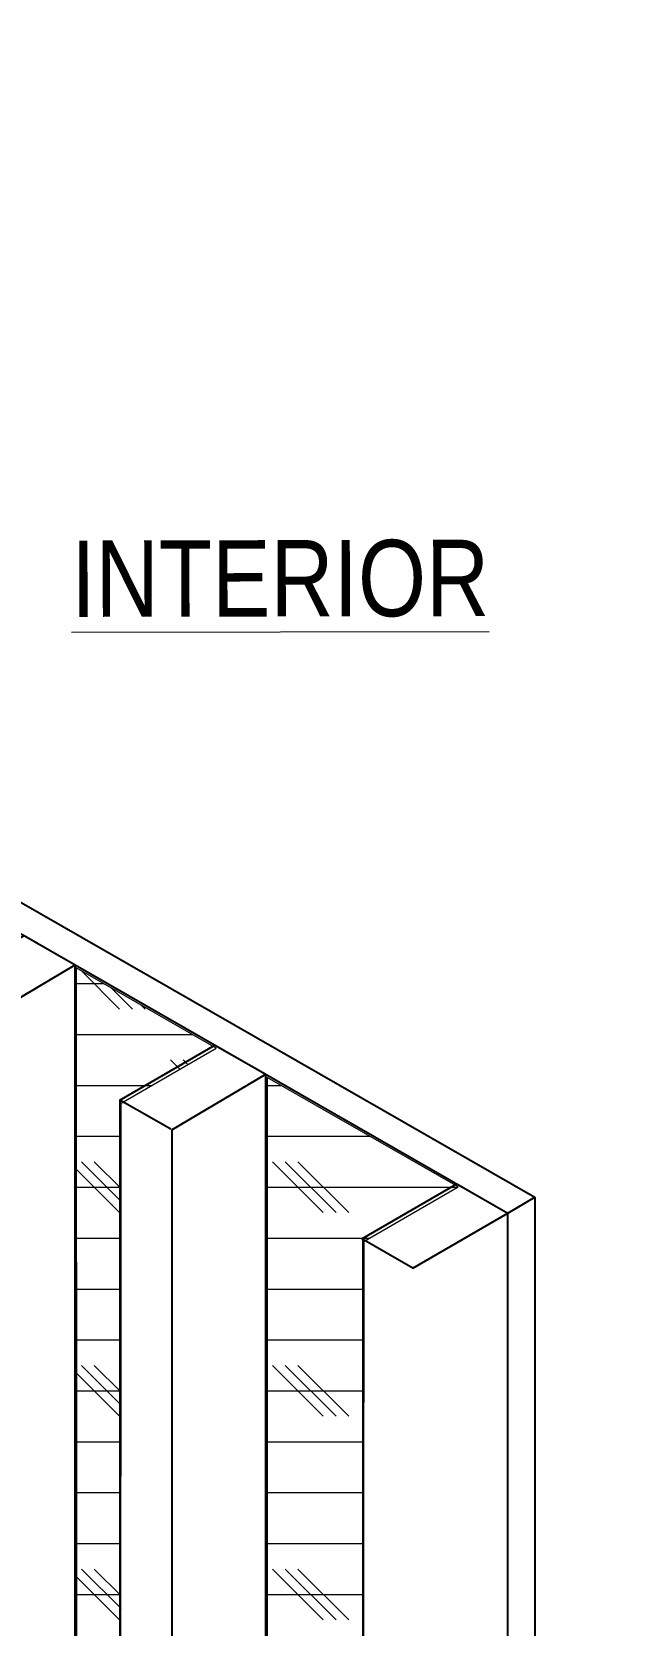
# Model space of a CAD drawing. Header units: inches. Extents: x -20.7 to 76.3, y -55.2 to 19.1.
# Drawn here: x -11.225 to -9.785, y -2.118 to 1.795 of the extents above; entities that cross this region are included whole.
import ezdxf

# ---------------------------------------------------------------- set-up
doc = ezdxf.new("R2010")
doc.units = ezdxf.units.IN
doc.header["$MEASUREMENT"] = 0
for name, color, linetype, lineweight in [('.ATI-HATCH', 7, 'Continuous', 0), ('.ATI-TEXT', 7, 'Continuous', 0), ('G-ANNO-TTLB', 7, 'Continuous', 0), ('TYVEK', 7, 'Continuous', 0)]:
    doc.layers.add(name, color=color, linetype=linetype, lineweight=lineweight)

# ---------------------------------------------------------------- blocks, each defined once
blk = doc.blocks.new('Block_675')
at = {"layer": '.ATI-HATCH'}
for points, knots in [([(-11.1157, -0.5041), (-11.1157, -0.5041), (-10.7721, -0.7012), (-10.7721, -0.7012), (-10.7721, -0.7012), (-11.0054, -0.8362), (-11.0054, -0.8362), (-11.0054, -0.8362), (-11.008, -6.3388), (-11.008, -6.3388), (-11.008, -6.3388), (-11.1125, -6.2842), (-11.1125, -6.2842), (-11.1125, -6.2842), (-11.1157, -0.5041), (-11.1157, -0.5041)], [0, 0, 0, 0, 1, 1, 1, 2, 2, 2, 3, 3, 3, 4, 4, 4, 5, 5, 5, 5]), ([(-10.647, -0.7729), (-10.647, -0.7729), (-10.178, -1.0419), (-10.178, -1.0419), (-10.178, -1.0419), (-10.4113, -1.1769), (-10.4113, -1.1769), (-10.4113, -1.1769), (-10.4088, -1.1784), (-10.4088, -1.1784), (-10.4088, -1.1784), (-10.4141, -6.6859), (-10.4141, -6.6859), (-10.4141, -6.6859), (-10.647, -6.5569), (-10.647, -6.5569), (-10.647, -6.5569), (-10.647, -0.7729), (-10.647, -0.7729)], [0, 0, 0, 0, 1, 1, 1, 2, 2, 2, 3, 3, 3, 4, 4, 4, 5, 5, 5, 6, 6, 6, 6])]:
    blk.add_open_spline(points, degree=3, knots=knots, dxfattribs=at)
at = {"layer": '.ATI-HATCH', "color": 8, "lineweight": 0, "true_color": 0x808080}
for points in [[(-11.1157, -0.5424), (-11.1157, -0.5424), (-11.0488, -0.5424), (-11.0488, -0.5424)], [(-11.009, -0.605), (-11.009, -0.605), (-11.1019, -0.512), (-11.1019, -0.512)], [(-10.9777, -0.605), (-10.9777, -0.605), (-11.0287, -0.554), (-11.0287, -0.554)], [(-10.9465, -0.605), (-10.9465, -0.605), (-10.9554, -0.5961), (-10.9554, -0.5961)], [(-11.1157, -0.6675), (-11.1157, -0.6675), (-10.8308, -0.6675), (-10.8308, -0.6675)], [(-10.8612, -0.7527), (-10.8612, -0.7527), (-10.8839, -0.73), (-10.8839, -0.73)], [(-10.8414, -0.7413), (-10.8414, -0.7413), (-10.8527, -0.73), (-10.8527, -0.73)], [(-11.1157, -0.7925), (-11.1157, -0.7925), (-10.9299, -0.7925), (-10.9299, -0.7925)], [(-10.647, -0.7925), (-10.647, -0.7925), (-10.6128, -0.7925), (-10.6128, -0.7925)], [(-11.1157, -0.9176), (-11.1157, -0.9176), (-11.0054, -0.9176), (-11.0054, -0.9176)], [(-10.647, -0.9176), (-10.647, -0.9176), (-10.3948, -0.9176), (-10.3948, -0.9176)], [(-11.009, -1.1051), (-11.009, -1.1051), (-11.1157, -0.9984), (-11.1157, -0.9984)], [(-11.0054, -1.0774), (-11.0054, -1.0774), (-11.1027, -0.9801), (-11.1027, -0.9801)], [(-11.0054, -1.0461), (-11.0054, -1.0461), (-11.0715, -0.9801), (-11.0715, -0.9801)], [(-10.5088, -1.1051), (-10.5088, -1.1051), (-10.6339, -0.9801), (-10.6339, -0.9801)], [(-10.4776, -1.1051), (-10.4776, -1.1051), (-10.6026, -0.9801), (-10.6026, -0.9801)], [(-10.4463, -1.1051), (-10.4463, -1.1051), (-10.5713, -0.9801), (-10.5713, -0.9801)], [(-11.1157, -1.0426), (-11.1157, -1.0426), (-11.0054, -1.0426), (-11.0054, -1.0426)], [(-10.647, -1.0426), (-10.647, -1.0426), (-10.1792, -1.0426), (-10.1792, -1.0426)], [(-11.1157, -1.1676), (-11.1157, -1.1676), (-11.0054, -1.1676), (-11.0054, -1.1676)], [(-10.647, -1.1676), (-10.647, -1.1676), (-10.3953, -1.1676), (-10.3953, -1.1676)], [(-11.1157, -1.2927), (-11.1157, -1.2927), (-11.0054, -1.2927), (-11.0054, -1.2927)], [(-10.647, -1.2927), (-10.647, -1.2927), (-10.4088, -1.2927), (-10.4088, -1.2927)], [(-11.1157, -1.4177), (-11.1157, -1.4177), (-11.0054, -1.4177), (-11.0054, -1.4177)], [(-10.647, -1.4177), (-10.647, -1.4177), (-10.4088, -1.4177), (-10.4088, -1.4177)], [(-11.0054, -1.5776), (-11.0054, -1.5776), (-11.1027, -1.4802), (-11.1027, -1.4802)], [(-11.0054, -1.5463), (-11.0054, -1.5463), (-11.0715, -1.4802), (-11.0715, -1.4802)], [(-10.5088, -1.6053), (-10.5088, -1.6053), (-10.6339, -1.4802), (-10.6339, -1.4802)], [(-10.4776, -1.6053), (-10.4776, -1.6053), (-10.6026, -1.4802), (-10.6026, -1.4802)], [(-10.4463, -1.6053), (-10.4463, -1.6053), (-10.5713, -1.4802), (-10.5713, -1.4802)], [(-11.009, -1.6053), (-11.009, -1.6053), (-11.1157, -1.4985), (-11.1157, -1.4985)], [(-11.1157, -1.5427), (-11.1157, -1.5427), (-11.0054, -1.5427), (-11.0054, -1.5427)], [(-10.647, -1.5427), (-10.647, -1.5427), (-10.4088, -1.5427), (-10.4088, -1.5427)], [(-11.1157, -1.6678), (-11.1157, -1.6678), (-11.0054, -1.6678), (-11.0054, -1.6678)], [(-10.647, -1.6678), (-10.647, -1.6678), (-10.4088, -1.6678), (-10.4088, -1.6678)], [(-11.1157, -1.7928), (-11.1157, -1.7928), (-11.0054, -1.7928), (-11.0054, -1.7928)], [(-10.647, -1.7928), (-10.647, -1.7928), (-10.4088, -1.7928), (-10.4088, -1.7928)], [(-11.1157, -1.9179), (-11.1157, -1.9179), (-11.0054, -1.9179), (-11.0054, -1.9179)], [(-10.647, -1.9179), (-10.647, -1.9179), (-10.4088, -1.9179), (-10.4088, -1.9179)], [(-11.0054, -2.0777), (-11.0054, -2.0777), (-11.1027, -1.9804), (-11.1027, -1.9804)], [(-11.0054, -2.0465), (-11.0054, -2.0465), (-11.0715, -1.9804), (-11.0715, -1.9804)], [(-10.5088, -2.1054), (-10.5088, -2.1054), (-10.6339, -1.9804), (-10.6339, -1.9804)], [(-10.4776, -2.1054), (-10.4776, -2.1054), (-10.6026, -1.9804), (-10.6026, -1.9804)], [(-10.4463, -2.1054), (-10.4463, -2.1054), (-10.5713, -1.9804), (-10.5713, -1.9804)], [(-11.009, -2.1054), (-11.009, -2.1054), (-11.1157, -1.9987), (-11.1157, -1.9987)], [(-11.1157, -2.0429), (-11.1157, -2.0429), (-11.0054, -2.0429), (-11.0054, -2.0429)], [(-10.647, -2.0429), (-10.647, -2.0429), (-10.4088, -2.0429), (-10.4088, -2.0429)]]:
    blk.add_open_spline(points, degree=3, dxfattribs=at)

msp = doc.modelspace()

# ---------------------------------------------------------------- hatches: boundary and pattern name
at = {"layer": 'G-ANNO-TTLB', "true_color": 0xff00ff, "transparency": 33554687}
h = msp.add_hatch(color=6, dxfattribs=at)
edge = h.paths.add_edge_path()
edge.add_spline(control_points=[(20.0342, -15.1346), (20.0342, -15.1346), (-20.6658, -15.1346), (-20.6658, -15.1346), (-20.6658, -15.1346), (-20.6658, 19.0008), (-20.6658, 19.0008), (-20.6658, 19.0008), (20.0342, 19.0008), (20.0342, 19.0008), (20.0342, 19.0008), (20.0342, -15.1346), (20.0342, -15.1346)], knot_values=[0, 0, 0, 0, 1, 1, 1, 2, 2, 2, 3, 3, 3, 4, 4, 4, 4], degree=3, periodic=0)
edge = h.paths.add_edge_path()
edge.add_spline(control_points=[(-20.5408, 18.8757), (-20.5408, 18.8757), (-20.5408, -15.0095), (-20.5408, -15.0095), (-20.5408, -15.0095), (19.9092, -15.0095), (19.9092, -15.0095), (19.9092, -15.0095), (19.9092, 18.8757), (19.9092, 18.8757), (19.9092, 18.8757), (-20.5408, 18.8757), (-20.5408, 18.8757)], knot_values=[0, 0, 0, 0, 1, 1, 1, 2, 2, 2, 3, 3, 3, 4, 4, 4, 4], degree=3, periodic=0)
edge.add_line((-20.5408, 18.8757), (-20.5408, 18.8757))

# ---------------------------------------------------------------- linework, layer by layer
at = {"layer": 'G-ANNO-TTLB'}
for points in [[(20.0342, -15.1346), (20.0342, -15.1346), (-20.6658, -15.1346), (-20.6658, -15.1346), (-20.6658, -15.1346), (-20.6658, 19.0008), (-20.6658, 19.0008), (-20.6658, 19.0008), (20.0342, 19.0008), (20.0342, 19.0008), (20.0342, 19.0008), (20.0342, -15.1346), (20.0342, -15.1346)], [(-20.5408, 18.8757), (-20.5408, 18.8757), (-20.5408, -15.0095), (-20.5408, -15.0095), (-20.5408, -15.0095), (19.9092, -15.0095), (19.9092, -15.0095), (19.9092, -15.0095), (19.9092, 18.8757), (19.9092, 18.8757), (19.9092, 18.8757), (-20.5408, 18.8757), (-20.5408, 18.8757)]]:
    msp.add_open_spline(points, degree=3, knots=[0, 0, 0, 0, 1, 1, 1, 2, 2, 2, 3, 3, 3, 4, 4, 4, 4], dxfattribs=at)
at = {"layer": 'TYVEK', "color": 18, "lineweight": 25, "true_color": 0x000000}
for p, q in [((-13.721, 1.0729), (-9.989, -1.0674)), ((-9.989, -1.0674), (-9.989, -6.88))]:
    msp.add_line(p, q, dxfattribs=at)
at = {"layer": 'TYVEK', "color": 2, "lineweight": 25, "true_color": 0xffff00}
for p, q in [((-13.7879, 1.0343), (-10.0558, -1.1061)), ((-10.0558, -1.1061), (-9.989, -1.0674))]:
    msp.add_line(p, q, dxfattribs=at)
at = {"layer": 'TYVEK', "color": 33, "lineweight": 25, "true_color": 0xcc9966}
for p, q in [((-11.3491, -0.6332), (-11.1186, -0.4965)), ((-11.1186, -6.2985), (-11.1186, -0.4965)), ((-10.8804, -0.9021), (-10.6499, -0.7654)), ((-10.6499, -6.5673), (-10.6499, -0.7654)), ((-11.0083, -0.8287), (-11.0083, -6.6339)), ((-10.8804, -0.9021), (-10.8833, -6.7064)), ((-10.2892, -1.2411), (-10.0558, -1.1061)), ((-10.0533, -6.9172), (-10.0558, -1.1061)), ((-10.4117, -1.1709), (-10.4117, -6.9798))]:
    msp.add_line(p, q, dxfattribs=at)
for points in [[(-11.352, -0.6316), (-11.477, -0.5599), (-11.2436, -0.4248), (-11.1186, -0.4965)], [(-10.8833, -0.9004), (-11.0083, -0.8287), (-10.7749, -0.6936), (-10.6499, -0.7654)], [(-10.2892, -1.2411), (-10.4142, -1.1694), (-10.1809, -1.0344), (-10.0558, -1.1061)]]:
    msp.add_lwpolyline(points, dxfattribs=at)

# ---------------------------------------------------------------- block references
at = {"layer": '.ATI-HATCH'}
msp.add_blockref('Block_675', (0, 0), dxfattribs=at)

# ---------------------------------------------------------------- texts
at = {"layer": '.ATI-TEXT', "insert": (-11.1276, 0.3554), "char_height": 0.2, "attachment_point": 7, "rotation": 0.1123}
msp.add_mtext('\\L\\C18;\\c0;\\FArial Narrow|b0|i0|c1;\\H0.187555;\\W0.999992;INTERIOR\\l', dxfattribs=at)

doc.saveas('drawing.dxf')
